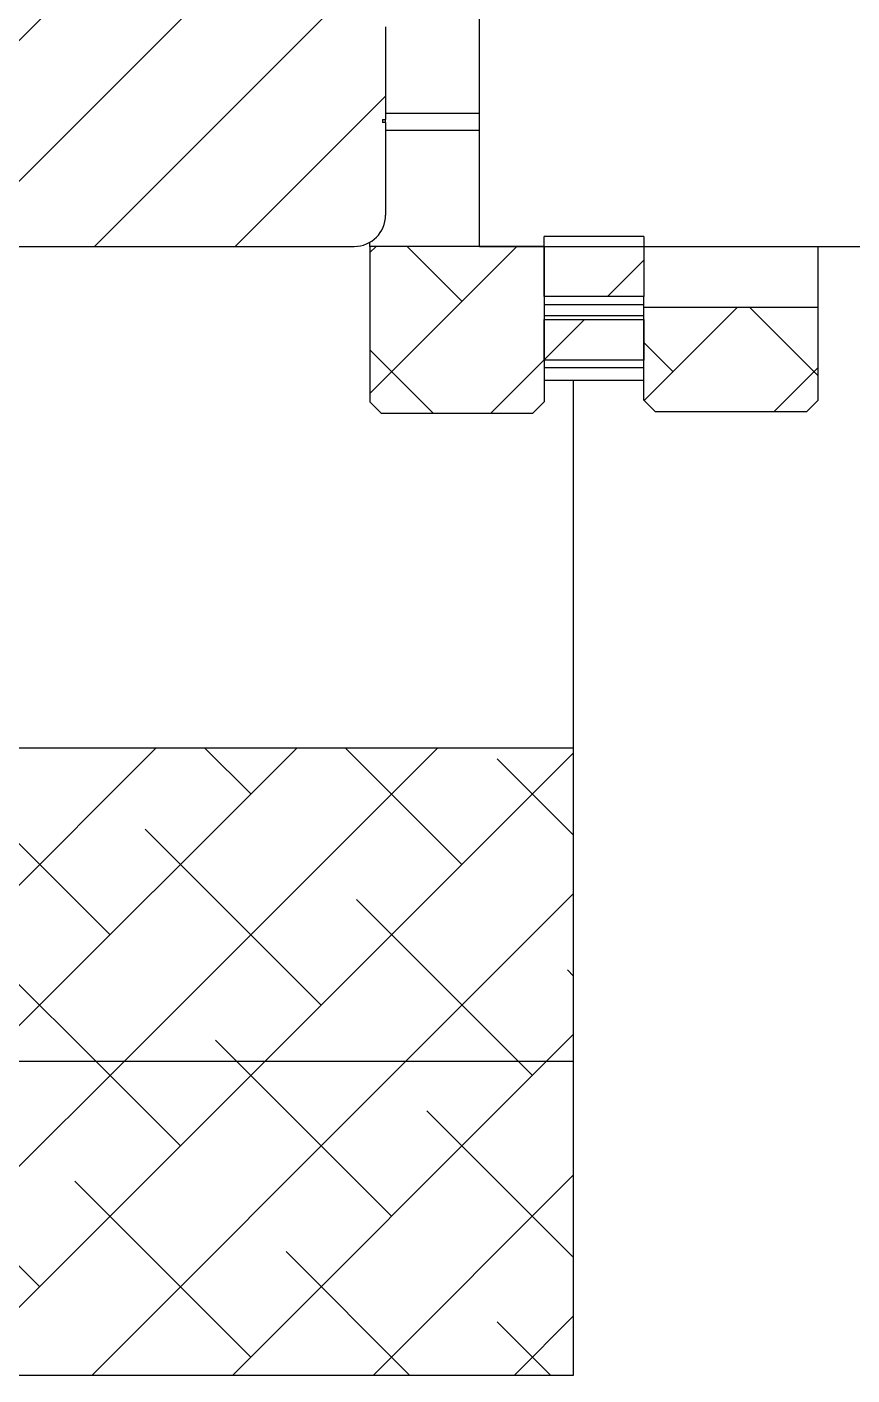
# Model space of a CAD drawing. Header units: inches. Extents: x -4.1 to 16.4, y 2.1 to 8.2.
# Drawn here: x 8.293 to 9.329, y 3.955 to 5.648 of the extents above; entities that cross this region are included whole.
import ezdxf

# ---------------------------------------------------------------- set-up
doc = ezdxf.new("R2010")
doc.units = ezdxf.units.IN
doc.header["$MEASUREMENT"] = 0

msp = doc.modelspace()

# ---------------------------------------------------------------- hatches: boundary and pattern name
at = {"linetype": 'Continuous', "lineweight": 18}
h = msp.add_hatch(dxfattribs=at)
h.set_pattern_fill('ANSI31', style=0)
edge = h.paths.add_edge_path(flags=0)
edge.add_line((8.7036, 5.6873), (7.1682, 5.6873))
edge.add_line((7.1682, 5.6873), (7.1682, 5.3723))
edge.add_line((7.1682, 5.3723), (8.7036, 5.3723))
edge.add_arc((8.7036, 5.4117), 0.0394, 270, 360)
edge.add_line((8.743, 5.4117), (8.743, 5.5278))
edge.add_line((8.743, 5.5278), (8.739, 5.5278))
edge.add_line((8.739, 5.5278), (8.739, 5.5318))
edge.add_line((8.739, 5.5318), (8.743, 5.5318))
edge.add_line((8.743, 5.5318), (8.743, 5.6479))
edge.add_arc((8.7036, 5.6479), 0.0394, 0, 90)
h = msp.add_hatch(dxfattribs=at)
h.set_pattern_fill('ANSI34', style=0)
h.paths.add_polyline_path([(9.0673, 5.3094), (9.0673, 5.3846), (8.9423, 5.3846), (8.9423, 5.3094)], flags=0)
h = msp.add_hatch(dxfattribs=at)
h.set_pattern_fill('ANSI38', style=0)
h.paths.add_polyline_path([(8.738, 5.1626), (8.9276, 5.1626), (8.9423, 5.1773), (8.9423, 5.3723), (8.7233, 5.3723), (8.7233, 5.1773)], flags=0)
h = msp.add_hatch(dxfattribs=at)
h.set_pattern_fill('ANSI38', style=0)
edge = h.paths.add_edge_path(flags=0)
edge.add_line((9.082, 5.1646), (9.2716, 5.1646))
edge.add_spline(control_points=[(9.2716, 5.1646), (9.2765, 5.1695), (9.2814, 5.1744), (9.2863, 5.1793)], knot_values=[0.015828, 0.015828, 0.015828, 0.015828, 0.016355, 0.016355, 0.016355, 0.016355], weights=[1, 1, 1, 1], degree=3, periodic=0)
edge.add_line((9.2863, 5.1793), (9.2863, 5.2955))
edge.add_line((9.2863, 5.2955), (9.0673, 5.2955))
edge.add_line((9.0673, 5.2955), (9.0673, 5.1793))
edge.add_spline(control_points=[(9.0673, 5.1793), (9.0722, 5.1744), (9.0771, 5.1695), (9.082, 5.1646)], knot_values=[0.041625, 0.041625, 0.041625, 0.041625, 0.042152, 0.042152, 0.042152, 0.042152], weights=[1, 1, 1, 1], degree=3, periodic=0)
h = msp.add_hatch(dxfattribs=at)
h.set_pattern_fill('ANSI34', style=0)
h.paths.add_polyline_path([(9.0673, 5.2293), (9.0673, 5.2805), (8.9423, 5.2805), (8.9423, 5.2293)], flags=0)
h = msp.add_hatch(dxfattribs=at)
h.set_pattern_fill('ANSI38', style=0)
h.paths.add_polyline_path([(7.7193, 4.8609), (7.4831, 4.8609), (7.4831, 4.5456), (8.2705, 4.5456), (8.2705, 4.3487), (8.9792, 4.3487), (8.9792, 4.7424), (7.8768, 4.7424), (7.8768, 4.7854), (7.7193, 4.7854)], flags=0)
h = msp.add_hatch(dxfattribs=at)
h.set_pattern_fill('ANSI38', style=0)
h.paths.add_polyline_path([(8.2705, 3.955), (8.9792, 3.955), (8.9792, 4.3487), (8.2705, 4.3487)], flags=0)

# ---------------------------------------------------------------- linework, layer by layer
at = {"color": 7, "linetype": 'Continuous', "lineweight": 25}
for p, q in [((8.8611, 5.3723), (8.8611, 5.6873)), ((8.743, 5.6479), (8.743, 5.5318)), ((8.743, 5.5396), (8.8611, 5.5396)), ((8.8611, 5.5391), (8.743, 5.5391)), ((8.739, 5.5318), (8.743, 5.5318)), ((8.739, 5.5318), (8.739, 5.5278)), ((8.743, 5.5278), (8.739, 5.5278)), ((8.743, 5.5278), (8.743, 5.5318)), ((8.743, 5.5278), (8.743, 5.4117)), ((8.8611, 5.5177), (8.743, 5.5177)), ((9.0673, 5.3846), (8.9423, 5.3846)), ((8.9423, 5.3094), (8.9423, 5.3846)), ((9.0673, 5.3846), (9.0673, 5.3094)), ((7.1682, 5.3723), (8.7036, 5.3723)), ((8.7233, 5.3723), (8.7233, 5.3776)), ((8.9423, 5.3723), (8.7233, 5.3723)), ((8.7233, 5.3723), (8.7233, 5.1773)), ((8.8611, 5.3723), (10.8611, 5.3723)), ((8.9423, 5.3723), (8.9423, 5.1773)), ((9.2863, 5.2955), (9.2863, 5.3723)), ((9.0673, 5.3094), (8.9423, 5.3094)), ((8.9423, 5.2993), (9.0673, 5.2993)), ((9.0673, 5.2955), (9.0673, 5.3094)), ((9.0673, 5.2851), (8.9423, 5.2851)), ((9.0673, 5.1793), (9.0673, 5.2955)), ((9.2863, 5.2955), (9.0673, 5.2955)), ((9.2863, 5.1793), (9.2863, 5.2955)), ((8.9423, 5.2805), (9.0673, 5.2805)), ((8.9423, 5.2293), (8.9423, 5.2805)), ((9.0673, 5.2805), (9.0673, 5.2293)), ((9.0673, 5.2293), (8.9423, 5.2293)), ((9.0673, 5.2199), (8.9423, 5.2199)), ((8.9423, 5.2044), (9.0673, 5.2044)), ((8.9792, 4.7424), (8.9792, 5.2044)), ((8.738, 5.1626), (8.7233, 5.1773)), ((8.9423, 5.1773), (8.9276, 5.1626)), ((9.082, 5.1646), (9.0673, 5.1793)), ((9.2716, 5.1646), (9.082, 5.1646)), ((9.2863, 5.1793), (9.2716, 5.1646)), ((8.9276, 5.1626), (8.738, 5.1626)), ((8.9792, 4.7424), (7.8768, 4.7424)), ((8.9792, 4.3487), (8.9792, 4.7424)), ((8.9792, 4.3487), (8.2705, 4.3487)), ((8.9792, 3.955), (8.9792, 4.3487)), ((8.2705, 3.955), (8.9792, 3.955))]:
    msp.add_line(p, q, dxfattribs=at)
msp.add_arc((8.7036, 5.4117), 0.0394, 270, 0, dxfattribs=at)

doc.saveas('drawing.dxf')
